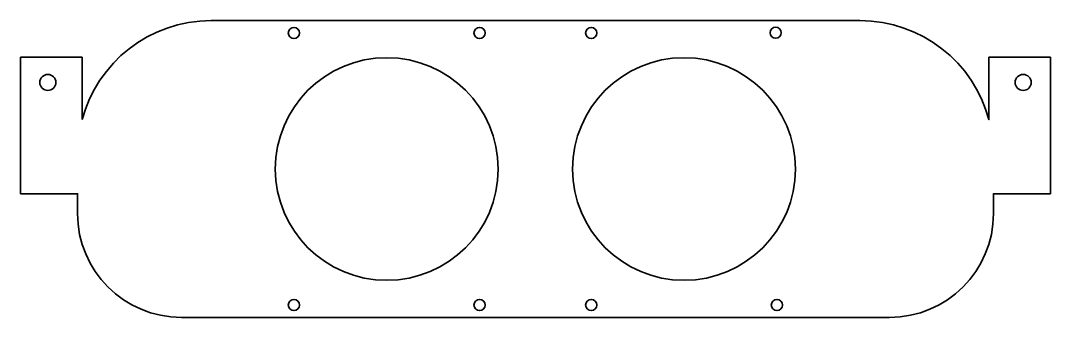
# Model space of a CAD drawing. Header units: millimetres. Extents: x -98 to 318, y -204 to -84.
import ezdxf

# ---------------------------------------------------------------- set-up
doc = ezdxf.new("R2010")
doc.units = ezdxf.units.MM
doc.header["$MEASUREMENT"] = 0
doc.layers.add('Layer 1', color=7, linetype='Continuous', lineweight=0)

# ---------------------------------------------------------------- blocks, each defined once
blk = doc.blocks.new('Block_0')
at = {"layer": 'Layer 1', "color": 18, "lineweight": 35, "true_color": 0x010101}
for centre in [(132.53, -88.54), (207.02, -88.45), (132.53, -198.54), (207.53, -198.54)]:
    blk.add_circle(centre, 2.25, dxfattribs=at)

msp = doc.modelspace()

# ---------------------------------------------------------------- linework, layer by layer
at = {"layer": 'Layer 1', "color": 18, "lineweight": 35, "true_color": 0x010101}
for centre, radius in [((12.43, -88.54), 2.25), ((87.43, -88.54), 2.25), ((49.93, -143.54), 45), ((170.03, -143.54), 45), ((-86.97, -108.54), 3.25), ((307.03, -108.54), 3.25), ((12.43, -198.54), 2.25), ((87.43, -198.54), 2.25)]:
    msp.add_circle(centre, radius, dxfattribs=at)
msp.add_open_spline([(-73.14, -123.54), (-73.14, -123.54), (-73.14, -98.38), (-73.14, -98.38), (-73.14, -98.38), (-97.97, -98.38), (-97.97, -98.38), (-97.97, -98.38), (-97.97, -153.54), (-97.97, -153.54), (-97.97, -153.54), (-74.97, -153.54), (-74.97, -153.54), (-74.97, -153.54), (-74.97, -161.54), (-74.97, -161.54), (-74.97, -184.73), (-56.17, -203.54), (-32.97, -203.54), (-32.97, -203.54), (253.03, -203.54), (253.03, -203.54), (276.22, -203.54), (295.03, -184.73), (295.03, -161.54), (295.03, -161.54), (295.03, -153.54), (295.03, -153.54), (295.03, -153.54), (318.03, -153.54), (318.03, -153.54), (318.03, -153.54), (318.03, -98.38), (318.03, -98.38), (318.03, -98.38), (293.19, -98.38), (293.19, -98.38), (293.19, -98.38), (293.19, -123.53), (293.19, -123.53), (287.03, -100.5), (266.01, -83.54), (241.03, -83.54), (241.03, -83.54), (-20.97, -83.54), (-20.97, -83.54), (-45.95, -83.54), (-66.97, -100.5), (-73.14, -123.54)], degree=3, knots=[0, 0, 0, 0, 1, 1, 1, 2, 2, 2, 3, 3, 3, 4, 4, 4, 5, 5, 5, 6, 6, 6, 7, 7, 7, 8, 8, 8, 9, 9, 9, 10, 10, 10, 11, 11, 11, 12, 12, 12, 13, 13, 13, 14, 14, 14, 15, 15, 15, 16, 16, 16, 16], dxfattribs=at)

# ---------------------------------------------------------------- block references
at = {"layer": 'Layer 1'}
msp.add_blockref('Block_0', (0, 0), dxfattribs=at)

doc.saveas('drawing.dxf')
